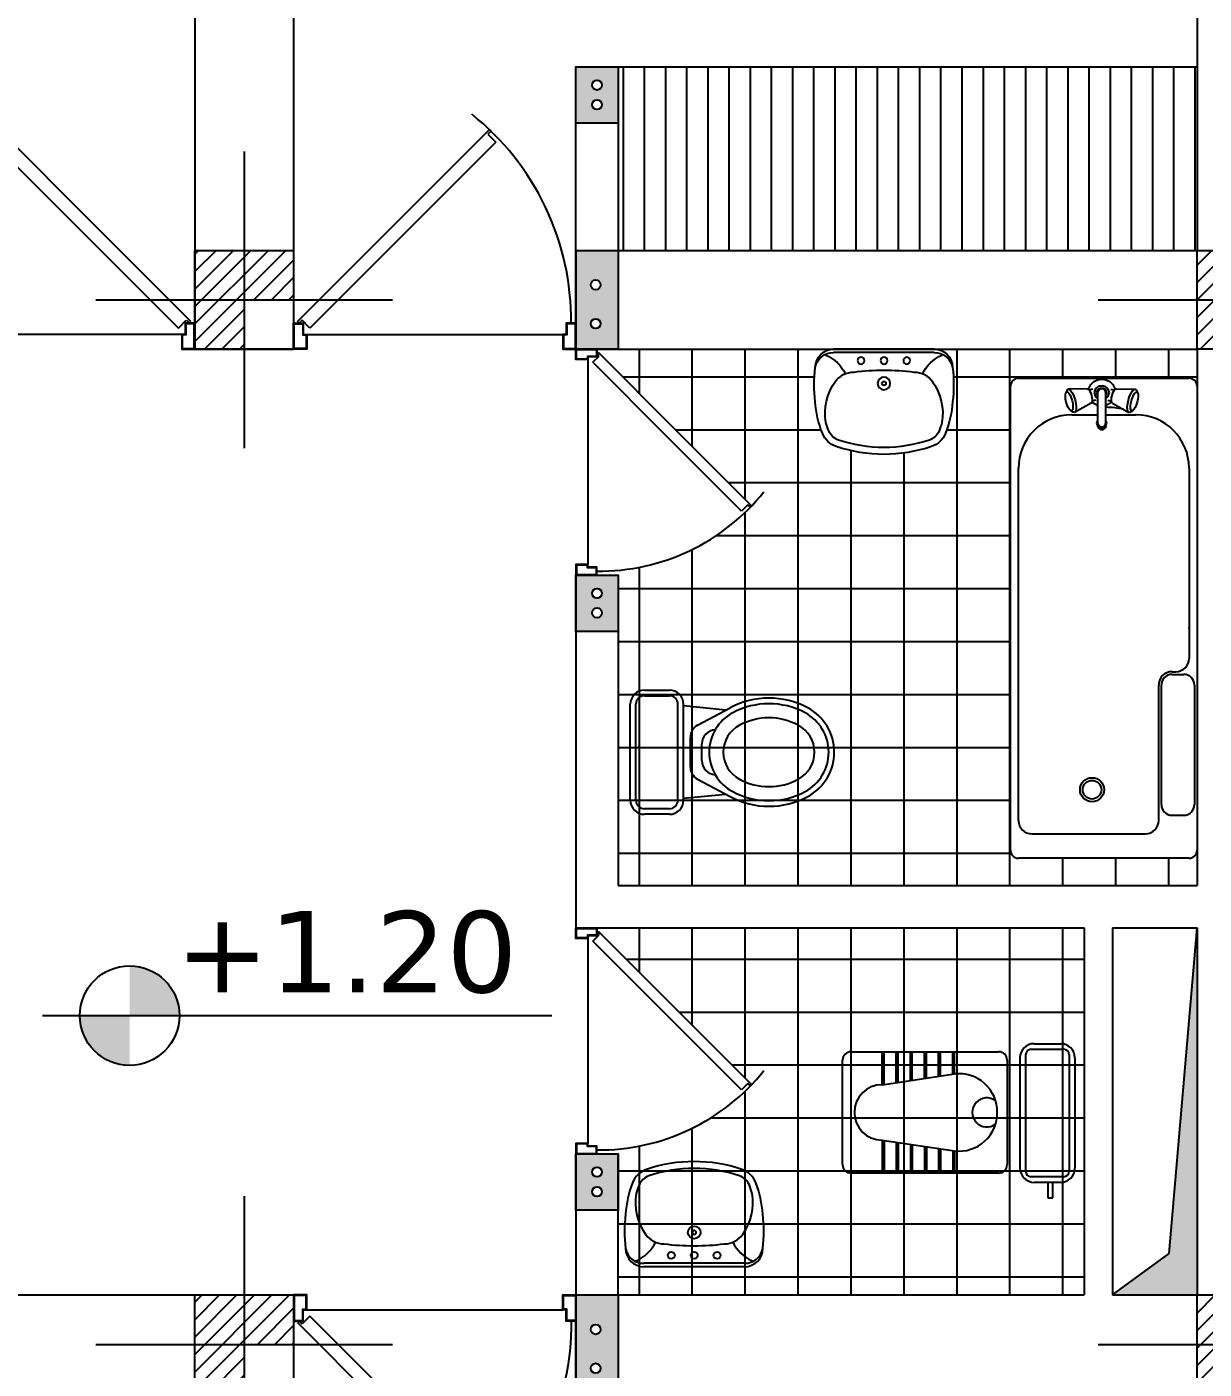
# Model space of a CAD drawing. Header units: inches. Extents: x -1482 to -895, y -39 to 122.
# Drawn here: x -1193.919 to -1189.75, y 69.985 to 74.74 of the extents above; entities that cross this region are included whole.
import ezdxf
from ezdxf.enums import TextEntityAlignment as Align

# ---------------------------------------------------------------- set-up
doc = ezdxf.new("R2010")
doc.units = ezdxf.units.IN
doc.header["$MEASUREMENT"] = 0
for name, color, linetype in [('axe', 150, 'Continuous'), ('fur', 22, 'Continuous'), ('GRADIANT', 251, 'Continuous')]:
    doc.layers.add(name, color=color, linetype=linetype)
doc.styles.get("Standard").update_dxf_attribs({"font": 'verdana.TTF'})

# ---------------------------------------------------------------- blocks, each defined once
blk = doc.blocks.new('DR10045K')
at = {"layer": 'fur', "color": 227}
blk.add_line((-0.0481, -0.0545), (-0.9919, -0.0545), dxfattribs=at)
at = {"layer": 'fur', "color": 227, "linetype": 'Continuous'}
for p, q in [((-0.4028, -0.4202), (-0.0603, -0.0777)), ((-0.0603, -0.0777), (-0.0314, -0.1067)), ((-0.031, -0.107), (-0.02, -0.096)), ((-0.02, -0.096), (-0.0143, -0.1017)), ((-0.0143, -0.1017), (-0.3678, -0.4552)), ((-0.7454, -0.7628), (-0.4028, -0.4202)), ((-0.3678, -0.4552), (-0.7214, -0.8088)), ((-0.716, -0.7921), (-0.7454, -0.7628)), ((-0.7271, -0.8031), (-0.716, -0.7921)), ((-0.7214, -0.8088), (-0.7271, -0.8031))]:
    blk.add_line(p, q, dxfattribs=at)
for points in [[(-0.9919, -0.0545), (-0.9919, 0), (-1.04, 0), (-1.04, -0.096), (-1.0044, -0.096), (-1.0044, -0.0545)], [(-0.0481, -0.0545), (-0.0481, 0), (0, 0), (0, -0.096), (-0.0356, -0.096), (-0.0356, -0.0545)], [(-0.9939, -0.0525), (-0.9939, -0.002), (-1.038, -0.002), (-1.038, -0.094), (-1.0064, -0.094), (-1.0064, -0.0525)], [(-0.0461, -0.0525), (-0.0461, -0.002), (-0.002, -0.002), (-0.002, -0.094), (-0.0336, -0.094), (-0.0336, -0.0525)]]:
    blk.add_lwpolyline(points, close=True, dxfattribs=at)
at = {"layer": 'fur', "color": 227}
blk.add_arc((-0.0497, -0.1055), 0.9725, 179.4389, 231.4144, dxfattribs=at)
blk = doc.blocks.new('A$C78557366')
at = {"layer": 'GRADIANT', "ltscale": 0.3}
h = blk.add_hatch(dxfattribs=at)
h.set_pattern_fill('ANSI31', color=256, scale=0.2)
h.paths.add_polyline_path([(-0.1, 0), (0, 0), (0, 0.1), (-0.1, 0.1)], flags=16)
h.paths.add_polyline_path([(0.1, 0), (0.1, 0.1), (-0.1, 0.1), (-0.1, 0)], flags=17)
h.paths.add_polyline_path([(0, -0.1), (0.1, -0.1), (0.1, 0.1), (0, 0.1)])
h.paths.add_polyline_path([(0.1, -0.1), (0.1, 0.1), (-0.1, 0.1), (-0.1, -0.1)])
at = {"layer": 'axe', "ltscale": 0.3}
for p, q in [((0, 0.3), (0, -0.3)), ((-0.3, 0), (0.3, 0))]:
    blk.add_line(p, q, dxfattribs=at)
blk.add_lwpolyline([(0.1, 0.1), (-0.1, 0.1), (-0.1, -0.1), (0.1, -0.1)], close=True, dxfattribs=at)
blk = doc.blocks.new('A$C3F8B090B')
h = blk.add_hatch(color=1)
h.paths.add_polyline_path([(0, 0), (0.15, 0), (0.15, 0.35), (0, 0.35)])
h.paths.add_polyline_path([(0.0977, 0.122, -1), (0.063, 0.122, -1)], flags=16)
h.paths.add_polyline_path([(0.0977, 0.2594, -1), (0.063, 0.2594, -1)], flags=16)
at = {"color": 1}
blk.add_lwpolyline([(0.15, 0.35), (0.15, 0), (0, 0), (0, 0.35)], close=True, dxfattribs=at)
for centre in [(0.0803, 0.2594), (0.0803, 0.122)]:
    blk.add_circle(centre, 0.0174, dxfattribs=at)
blk = doc.blocks.new('A$C14EE399E')
h = blk.add_hatch(color=1)
h.dxf.hatch_style = 1
h.paths.add_polyline_path([(0, 0.15), (0, 0), (0.2, 0), (0.2, 0.15)])
h.paths.add_polyline_path([(0.0836, 0.0753, -1), (0.0489, 0.0753, -1)], flags=16)
h.paths.add_polyline_path([(0.1527, 0.0753, -1), (0.118, 0.0753, -1)], flags=16)
at = {"color": 1}
blk.add_lwpolyline([(0, 0.15), (0.2, 0.15), (0.2, 0), (0, 0)], close=True, dxfattribs=at)
for centre in [(0.0662, 0.0753), (0.1353, 0.0753)]:
    blk.add_circle(centre, 0.0174, dxfattribs=at)
blk = doc.blocks.new('Wash1')
for p, q in [((-0.22, 0), (0.22, 0)), ((-0.22, -0.015), (0.22, -0.015))]:
    blk.add_line(p, q)
for centre, radius in [((-0.1, -0.05), 0.015), ((0, -0.05), 0.015), ((0.1, -0.05), 0.015), ((0, -0.15), 0.0277)]:
    blk.add_circle(centre, radius)
for centre, radius, start, end in [((-0.22, -0.08), 0.08, 90, 180), ((-0.2219, -0.0944), 0.0794, 88.62655, 169.56117), ((-0.319, -0.1782), 0.1657, 24.63856, 67.1002), ((0.319, -0.1782), 0.1657, 112.8998, 155.36144), ((0.22, -0.08), 0.08, 0, 90), ((0.2219, -0.0944), 0.0794, 10.43883, 91.37345), ((0.2737, -0.155), 0.5786, 172.55165, 187.44835), ((-0.1315, -0.2), 0.1, 90, 144.79671), ((0, -1.1605), 1.0686, 82.93363, 97.06637), ((0.1315, -0.2), 0.1, 35.20329, 90), ((-0.2737, -0.155), 0.5786, 352.55165, 7.44835), ((-0.017, -0.2807), 0.24, 144.79671, 189.41479), ((0, -0.15), 0.00875, 0, 180), ((0, -0.15), 0.00875, 180, 0), ((0, -0.15), 0.00875, 180, 0), ((0.017, -0.2807), 0.24, 350.58521, 35.20329), ((0.1562, -0.2002), 0.4572, 183.73593, 201.48215), ((-0.1562, -0.2002), 0.4572, 338.51785, 356.26407), ((0.1562, -0.2002), 0.4272, 196.2839, 201.48215), ((0.1562, -0.2002), 0.4272, 196.2839, 201.48215), ((-0.1562, -0.2002), 0.4272, 338.51785, 343.7161), ((-0.1562, -0.2002), 0.4272, 338.51785, 343.7161), ((-0.1762, -0.331), 0.1, 201.48215, 251.31992), ((-0.1762, -0.331), 0.07, 201.48215, 251.31992), ((0, 0.19), 0.62, 251.31992, 288.68008), ((0.1762, -0.331), 0.07, 288.68008, 338.51785), ((0.1762, -0.331), 0.1, 288.68008, 338.51785), ((0, 0.19), 0.65, 251.31992, 288.68008)]:
    blk.add_arc(centre, radius, start, end)
blk = doc.blocks.new('VAN2')
at = {"layer": 'fur'}
for p, q in [((0, -0.32), (0, 0.32)), ((0.03, 0.35), (1.77, 0.35)), ((0.1417, 0.32), (1.4633, 0.32)), ((1.8, 0.32), (1.8, -0.32)), ((0.0917, 0.27), (0.0917, -0.156)), ((1.6633, 0.12), (1.6633, 0.023)), ((1.6633, -0.0079), (1.6633, -0.12)), ((0.1417, -0.206), (0.6497, -0.206)), ((0.2013, -0.216), (0.6497, -0.216)), ((0.1613, -0.256), (0.1613, -0.3)), ((0.6897, -0.256), (0.6897, -0.3)), ((0.6997, -0.256), (0.6997, -0.27)), ((1.77, -0.35), (0.03, -0.35)), ((0.6497, -0.34), (0.2013, -0.34)), ((1.4633, -0.32), (0.7497, -0.32))]:
    blk.add_line(p, q, dxfattribs=at)
at = {"layer": 'fur', "linetype": 'ByBlock'}
for p, q in [((1.6718, 0.1095), (1.6729, 0.1143)), ((1.6751, 0.1059), (1.6718, 0.1095)), ((1.7074, 0.0473), (1.6718, 0.1095)), ((1.6729, 0.1143), (1.6792, 0.1241)), ((1.6824, 0.1038), (1.6751, 0.1059)), ((1.6784, 0.1203), (1.6792, 0.1241)), ((1.681, 0.1174), (1.6784, 0.1203)), ((1.6792, 0.1241), (1.6834, 0.1285)), ((1.6868, 0.1157), (1.681, 0.1174)), ((1.6929, 0.1034), (1.6824, 0.1038)), ((1.6834, 0.1285), (1.6905, 0.133)), ((1.6953, 0.1154), (1.6868, 0.1157)), ((1.6905, 0.133), (1.6999, 0.1371)), ((1.7057, 0.1048), (1.6929, 0.1034)), ((1.7055, 0.1164), (1.6953, 0.1154)), ((1.6999, 0.1371), (1.7107, 0.1406)), ((1.7165, 0.1188), (1.7055, 0.1164)), ((1.7195, 0.1077), (1.7057, 0.1048)), ((1.7107, 0.1406), (1.7217, 0.1429)), ((1.7272, 0.1223), (1.7165, 0.1188)), ((1.7329, 0.112), (1.7195, 0.1077)), ((1.7217, 0.1429), (1.7319, 0.144)), ((1.7366, 0.1264), (1.7272, 0.1223)), ((1.7319, 0.144), (1.7403, 0.1437)), ((1.7446, 0.1173), (1.7329, 0.112)), ((1.7438, 0.1309), (1.7366, 0.1264)), ((1.7403, 0.1437), (1.7461, 0.142)), ((1.7479, 0.1353), (1.7438, 0.1309)), ((1.7535, 0.1229), (1.7446, 0.1173)), ((1.7461, 0.142), (1.7488, 0.1391)), ((1.7565, 0.1367), (1.7461, 0.142)), ((1.7488, 0.1391), (1.7479, 0.1353)), ((1.7588, 0.1283), (1.7535, 0.1229)), ((1.7565, 0.1367), (1.7598, 0.1331)), ((1.7598, 0.1331), (1.7588, 0.1283)), ((1.7601, 0.0615), (1.7598, 0.1331)), ((1.751, 0.0519), (1.744, 0.0488)), ((1.7564, 0.0553), (1.751, 0.0519)), ((1.7598, 0.0415), (1.7562, 0.0552)), ((1.7595, 0.0586), (1.7564, 0.0553)), ((1.7577, 0.0567), (1.7621, 0.056)), ((1.7601, 0.0615), (1.7595, 0.0586)), ((1.7621, 0.056), (1.7763, 0.0488)), ((1.6132, 0.0201), (1.608, 0.0124)), ((1.608, 0.0124), (1.608, 0.0028)), ((1.608, 0.0028), (1.6132, -0.005)), ((1.6213, 0.023), (1.6132, 0.0201)), ((1.6213, 0.023), (1.6148, 0.0135)), ((1.6148, 0.0135), (1.6148, 0.0017)), ((1.6148, 0.0017), (1.6213, -0.0079)), ((1.6317, 0.0267), (1.6213, 0.023)), ((1.6422, 0.0231), (1.6317, 0.0267)), ((1.6977, 0.023), (1.6978, 0.0233)), ((1.6978, 0.0233), (1.705, 0.0375)), ((1.705, 0.0375), (1.7119, 0.0444)), ((1.7093, 0.0451), (1.7074, 0.0473)), ((1.7137, 0.0439), (1.7093, 0.0451)), ((1.72, 0.0436), (1.7137, 0.0439)), ((1.7176, 0.0303), (1.7139, 0.0439)), ((1.7277, 0.0444), (1.72, 0.0436)), ((1.7254, 0.023), (1.7302, 0.0296)), ((1.7359, 0.0462), (1.7277, 0.0444)), ((1.7302, 0.0296), (1.7463, 0.0349)), ((1.744, 0.0488), (1.7359, 0.0462)), ((1.7379, 0.023), (1.7463, 0.0257)), ((1.7463, 0.0349), (1.7624, 0.0296)), ((1.7463, 0.0257), (1.757, 0.0223)), ((1.757, 0.0223), (1.7636, 0.0132)), ((1.7636, 0.0019), (1.757, -0.0072)), ((1.7624, 0.0296), (1.7723, 0.016)), ((1.7636, 0.0132), (1.7636, 0.0019)), ((1.7723, 0.016), (1.7723, -0.0009)), ((1.7763, 0.0488), (1.7876, 0.0375)), ((1.7876, 0.0375), (1.7948, 0.0233)), ((1.7948, 0.0233), (1.7973, 0.0075)), ((1.7973, 0.0075), (1.7948, -0.0082)), ((1.6213, -0.0079), (1.6132, -0.005)), ((1.6213, -0.0079), (1.6317, -0.0116)), ((1.6317, -0.0116), (1.6422, -0.0079)), ((1.7073, -0.0322), (1.6718, -0.0945)), ((1.6978, -0.0082), (1.6977, -0.0079)), ((1.705, -0.0224), (1.6978, -0.0082)), ((1.7119, -0.0293), (1.705, -0.0224)), ((1.7073, -0.0322), (1.7093, -0.0301)), ((1.7093, -0.0301), (1.7137, -0.0288)), ((1.7137, -0.0288), (1.72, -0.0286)), ((1.7176, -0.0152), (1.7139, -0.0288)), ((1.72, -0.0286), (1.7277, -0.0294)), ((1.7302, -0.0146), (1.7254, -0.0079)), ((1.7277, -0.0294), (1.7359, -0.0312)), ((1.7463, -0.0198), (1.7302, -0.0146)), ((1.7359, -0.0312), (1.744, -0.0337)), ((1.7463, -0.0107), (1.7379, -0.0079)), ((1.744, -0.0337), (1.751, -0.0369)), ((1.757, -0.0072), (1.7463, -0.0107)), ((1.7624, -0.0146), (1.7463, -0.0198)), ((1.751, -0.0369), (1.7564, -0.0402)), ((1.7598, -0.0265), (1.7562, -0.0401)), ((1.7564, -0.0402), (1.7595, -0.0435)), ((1.7621, -0.041), (1.7577, -0.0417)), ((1.7595, -0.0435), (1.7601, -0.0464)), ((1.7601, -0.0464), (1.7598, -0.118)), ((1.7763, -0.0337), (1.7621, -0.041)), ((1.7723, -0.0009), (1.7624, -0.0146)), ((1.7876, -0.0225), (1.7763, -0.0337)), ((1.7948, -0.0082), (1.7876, -0.0225)), ((1.6718, -0.0945), (1.6751, -0.0908)), ((1.6728, -0.0992), (1.6718, -0.0945)), ((1.6728, -0.0992), (1.6792, -0.109)), ((1.6751, -0.0908), (1.6824, -0.0887)), ((1.681, -0.1023), (1.6868, -0.1006)), ((1.6824, -0.0887), (1.6929, -0.0883)), ((1.6868, -0.1006), (1.6952, -0.1003)), ((1.6929, -0.0883), (1.7057, -0.0897)), ((1.6952, -0.1003), (1.7055, -0.1014)), ((1.7057, -0.0897), (1.7194, -0.0927)), ((1.7194, -0.0927), (1.7329, -0.097)), ((1.7329, -0.097), (1.7446, -0.1022)), ((1.6784, -0.1052), (1.681, -0.1023)), ((1.6792, -0.109), (1.6784, -0.1052)), ((1.6834, -0.1134), (1.6792, -0.109)), ((1.6905, -0.1179), (1.6834, -0.1134)), ((1.6999, -0.122), (1.6905, -0.1179)), ((1.7106, -0.1255), (1.6999, -0.122)), ((1.7055, -0.1014), (1.7165, -0.1037)), ((1.7217, -0.1279), (1.7106, -0.1255)), ((1.7165, -0.1037), (1.7272, -0.1072)), ((1.7319, -0.129), (1.7217, -0.1279)), ((1.7272, -0.1072), (1.7366, -0.1114)), ((1.7403, -0.1286), (1.7319, -0.129)), ((1.7366, -0.1114), (1.7437, -0.1159)), ((1.7461, -0.127), (1.7403, -0.1286)), ((1.7437, -0.1159), (1.7479, -0.1202)), ((1.7446, -0.1022), (1.7535, -0.1078)), ((1.7565, -0.1217), (1.7461, -0.127)), ((1.7487, -0.1241), (1.7461, -0.127)), ((1.7479, -0.1202), (1.7487, -0.1241)), ((1.7535, -0.1078), (1.7588, -0.1133)), ((1.7598, -0.118), (1.7565, -0.1217)), ((1.7588, -0.1133), (1.7598, -0.118))]:
    blk.add_line(p, q, dxfattribs=at)
blk.add_lwpolyline([(1.7463, -0.0079), (1.7554, -0.005), (1.761, 0.0027), (1.761, 0.0123), (1.7554, 0.0201), (1.7463, 0.023), (1.6317, 0.0231), (1.6233, 0.0201), (1.6181, 0.0124), (1.6181, 0.0028), (1.6233, -0.005), (1.6317, -0.0079)], close=True, dxfattribs=at)
at = {"layer": 'fur'}
for radius in [0.045, 0.035]:
    blk.add_circle((0.2572, 0.044), radius, dxfattribs=at)
for centre, radius, start, end in [((0.03, 0.32), 0.03, 90, 180), ((0.1417, 0.27), 0.05, 90, 180), ((1.4633, 0.12), 0.2, 360, 90), ((1.77, 0.32), 0.03, 0, 90), ((1.3355, 0), 0.356, 348.0743, 358.7223), ((1.4633, -0.12), 0.2, 270, 360), ((0.1417, -0.156), 0.05, 180, 270), ((0.2013, -0.256), 0.04, 90, 180), ((0.6497, -0.256), 0.05, 0, 90), ((0.6497, -0.256), 0.04, 0, 90), ((0.2013, -0.3), 0.04, 180, 270), ((0.6497, -0.3), 0.04, 270, 0), ((0.7497, -0.27), 0.05, 180, 270), ((0.03, -0.32), 0.03, 180, 270), ((0.8651, -0.29), 0.03, 261.266, 270), ((1.77, -0.32), 0.03, 270, 0)]:
    blk.add_arc(centre, radius, start, end, dxfattribs=at)
blk = doc.blocks.new('Farangi1')
for p, q in [((-0.17, 0), (0.17, 0)), ((-0.17, -0.02), (0.17, -0.02)), ((-0.22, -0.1385), (-0.22, -0.05)), ((-0.2, -0.1385), (-0.2, -0.05)), ((0.2, -0.05), (0.2, -0.1385)), ((0.22, -0.05), (0.22, -0.1385)), ((-0.17, -0.1685), (0.17, -0.1685)), ((-0.17, -0.1885), (0.17, -0.1885)), ((-0.1493, -0.3388), (-0.1643, -0.1885)), ((0.1493, -0.3388), (0.1643, -0.1885)), ((-0.0529, -0.2128), (0.0529, -0.2128)), ((-0.0956, -0.2384), (-0.1573, -0.3538)), ((-0.0298, -0.2536), (0.0298, -0.2536)), ((0.0956, -0.2384), (0.1573, -0.3538))]:
    blk.add_line(p, q)
for centre, radius, start, end in [((-0.17, -0.05), 0.05, 90, 180), ((0.17, -0.05), 0.05, 0, 90), ((-0.17, -0.05), 0.03, 90, 180), ((0.17, -0.05), 0.03, 0, 90), ((-0.17, -0.1385), 0.05, 180, 270), ((-0.17, -0.1385), 0.03, 180, 270), ((0.17, -0.1385), 0.03, 270, 0), ((0.17, -0.1385), 0.05, 270, 0), ((-0.0529, -0.2612), 0.0484, 90, 151.8712), ((0.0529, -0.2612), 0.0484, 28.1288, 90), ((0, -0.4378), 0.1584, 28.1288, 151.8712), ((-0.0298, -0.3036), 0.05, 90, 177.0227), ((0.0298, -0.3036), 0.05, 2.9773, 90), ((0, -0.4378), 0.1084, 28.1288, 151.8712), ((0.0996, -0.4911), 0.2913, 151.8712, 208.1288), ((0.0996, -0.4911), 0.2713, 151.8712, 208.1288), ((-0.0996, -0.4911), 0.2713, 331.8712, 28.1288), ((-0.0996, -0.4911), 0.2913, 331.8712, 28.1288), ((0.0996, -0.4911), 0.2213, 151.8712, 208.1288), ((-0.0996, -0.4911), 0.2213, 331.8712, 28.1288), ((0, -0.5443), 0.1084, 208.1288, 331.8712), ((0, -0.5443), 0.1784, 208.1288, 331.8712), ((0, -0.5443), 0.1584, 208.1288, 331.8712)]:
    blk.add_arc(centre, radius, start, end)
blk = doc.blocks.new('qtrqr')
at = {"layer": 'fur'}
for p, q in [((761.2514, -269.4257), (761.7742, -269.4257)), ((761.3613, -269.5426), (761.3613, -269.4257)), ((761.368, -269.5416), (761.368, -269.4257)), ((761.4113, -269.5352), (761.4113, -269.4257)), ((761.418, -269.5342), (761.418, -269.4257)), ((761.4613, -269.5278), (761.4613, -269.4257)), ((761.468, -269.5268), (761.468, -269.4257)), ((761.5113, -269.5204), (761.5113, -269.4257)), ((761.518, -269.5194), (761.518, -269.4257)), ((761.5613, -269.513), (761.5613, -269.4257)), ((761.568, -269.512), (761.568, -269.4257)), ((761.6113, -269.5056), (761.6113, -269.4257)), ((761.618, -269.5046), (761.618, -269.4257)), ((761.8896, -269.4173), (762.004, -269.4173)), ((761.8996, -269.3973), (761.994, -269.3973)), ((761.2214, -269.8257), (761.2214, -269.4557)), ((761.8042, -269.4557), (761.8042, -269.8257)), ((761.8496, -269.4473), (761.8496, -269.8384)), ((761.8696, -269.4373), (761.8696, -269.8484)), ((762.024, -269.4373), (762.024, -269.8484)), ((762.044, -269.4473), (762.044, -269.8384)), ((761.3613, -269.5426), (761.618, -269.5046)), ((761.3613, -269.7389), (761.618, -269.7769)), ((761.3613, -269.7389), (761.3613, -269.8557)), ((761.368, -269.7399), (761.368, -269.8557)), ((761.4113, -269.7463), (761.4113, -269.8557)), ((761.418, -269.7473), (761.418, -269.8557)), ((761.4613, -269.7537), (761.4613, -269.8557)), ((761.468, -269.7547), (761.468, -269.8557)), ((761.5113, -269.7611), (761.5113, -269.8557)), ((761.518, -269.7621), (761.518, -269.8557)), ((761.5613, -269.7685), (761.5613, -269.8557)), ((761.568, -269.7695), (761.568, -269.8557)), ((761.6113, -269.7759), (761.6113, -269.8557)), ((761.618, -269.7769), (761.618, -269.8557)), ((761.7742, -269.8557), (761.2514, -269.8557)), ((762.004, -269.8684), (761.8896, -269.8684)), ((761.994, -269.8884), (761.8996, -269.8884)), ((761.9478, -269.8884), (761.9478, -269.9433)), ((761.9656, -269.9433), (761.9656, -269.8884)), ((761.9478, -269.9433), (761.9656, -269.9433))]:
    blk.add_line(p, q, dxfattribs=at)
for centre, radius, start, end in [((761.2514, -269.4557), 0.03, 90.0001, 180.0001), ((761.7742, -269.4557), 0.03, 0.0001, 90.0001), ((761.8996, -269.4473), 0.05, 90.0001, 180.0001), ((761.8896, -269.4373), 0.02, 90.0001, 180.0001), ((761.994, -269.4473), 0.05, 0.0001, 90.0001), ((762.004, -269.4373), 0.02, 0.0001, 90.0001), ((761.6337, -269.639), 0.1354, 359.279, 96.6294), ((761.3613, -269.6407), 0.0982, 90.0001, 270.0001), ((761.732, -269.6407), 0.0514, 52.5369, 307.4633), ((761.6337, -269.6425), 0.1354, 263.3708, 0.7211), ((761.2514, -269.8257), 0.03, 180.0001, 270.0001), ((761.7742, -269.8257), 0.03, 270.0001, 0.0001), ((761.8996, -269.8384), 0.05, 180.0001, 270.0001), ((761.8896, -269.8484), 0.02, 180.0001, 270.0001), ((761.994, -269.8384), 0.05, 270.0001, 0.0001), ((762.004, -269.8484), 0.02, 270.0001, 0.0001)]:
    blk.add_arc(centre, radius, start, end, dxfattribs=at)

msp = doc.modelspace()

# ---------------------------------------------------------------- hatches: boundary and pattern name
at = {"ltscale": 0.3}
msp.add_hatch(color=256, dxfattribs=at).paths.add_polyline_path([(-1189.7745, 71.5479), (-1189.873, 70.3951), (-1190.0745, 70.2479), (-1189.7745, 70.2479)])
at = {"layer": 'fur', "linetype": 'Continuous'}
h = msp.add_hatch(dxfattribs=at)
h.set_pattern_fill('ANSI31', color=136, scale=0.6, angle=45, style=0)
h.set_pattern_definition([(90, (-112.18161, 0), (-0.075, 1e-17), [])])
h.paths.add_polyline_path([(-1189.7745, 73.9479), (-1189.7745, 74.5979), (-1191.8245, 74.5979), (-1191.8247, 73.9479), (-1191.8245, 73.9479), (-1191.8245, 73.9479)])
at = {"layer": 'fur', "linetype": 'Continuous', "true_color": 0x474747}
h = msp.add_hatch(dxfattribs=at)
h.set_pattern_fill('ANSI37,_O', color=49, scale=1.5, angle=315)
h.set_pattern_definition([(0, (0, 0), (6e-17, 0.1875), []), (90, (0, 0), (-0.1875, 6e-17), [])])
h.paths.add_polyline_path([(-1190.4356, 73.4664, -0.414214), (-1190.4073, 73.4947), (-1189.8028, 73.4947, -0.414214), (-1189.7745, 73.4664), (-1189.7745, 73.5979), (-1190.7055, 73.5979, -0.414214), (-1190.6407, 73.5331, -0.065091), (-1190.6407, 73.4116, -0.077588), (-1190.6656, 73.3001, -0.220952), (-1190.7151, 73.253, -0.164474), (-1191.0523, 73.253, -0.220952), (-1191.1018, 73.3001, -0.077588), (-1191.1267, 73.4116, -0.065091), (-1191.1267, 73.5331, -0.414214), (-1191.0619, 73.5979), (-1191.9006, 73.5979), (-1191.9006, 73.5825), (-1191.8962, 73.5869), (-1191.6242, 73.3149), (-1191.3523, 73.0429, -0.207434), (-1191.9007, 72.8116), (-1191.9007, 72.7979), (-1191.8245, 72.7979), (-1191.8245, 72.7979), (-1191.8245, 71.6979), (-1189.7745, 71.6979), (-1189.7745, 71.8231, -0.414214), (-1189.8028, 71.7947), (-1190.4073, 71.7947, -0.414214), (-1190.4356, 71.8231)])
h.paths.add_polyline_path([(-1191.9007, 71.5479), (-1191.9007, 71.5325), (-1191.8963, 71.5369), (-1191.6243, 71.2649), (-1191.3523, 70.993, -0.207434), (-1191.9007, 70.7616), (-1191.9007, 70.7479), (-1191.8245, 70.7479), (-1191.8245, 70.7479), (-1191.8245, 70.2479), (-1190.1745, 70.2479), (-1190.1745, 71.5479)])
h.paths.add_polyline_path([(-1190.6385, 69.2393), (-1189.7745, 69.2393), (-1189.7745, 69.8979), (-1191.8099, 69.8979), (-1191.8099, 69.8845), (-1191.8061, 69.8883), (-1191.5681, 69.6503), (-1191.3301, 69.4123, -0.207434), (-1191.8099, 69.2099), (-1191.8099, 69.1979), (-1191.7245, 69.1979), (-1191.7232, 69.1979), (-1191.7232, 68.9979), (-1191.7245, 68.9979), (-1191.7245, 68.3479), (-1189.7745, 68.3479), (-1189.7745, 68.3753), (-1190.6385, 68.3753)])
h.paths.add_polyline_path([(-1190.8766, 69.5735, -0.077588), (-1190.9016, 69.685, -0.065091), (-1190.9016, 69.8065, -0.414214), (-1190.8368, 69.8713), (-1190.4804, 69.8713, -0.414214), (-1190.4156, 69.8065, -0.065091), (-1190.4156, 69.685, -0.077588), (-1190.4405, 69.5735, -0.220952), (-1190.4899, 69.5264, -0.164474), (-1190.8272, 69.5264, -0.220952)], flags=16)
h.paths.add_polyline_path([(-1190.8194, 69.5494, -0.220952), (-1190.854, 69.5824, -0.022686), (-1190.8642, 69.6121, -0.197181), (-1190.8312, 69.756, -0.143289), (-1190.7956, 69.7843, 0.191261), (-1190.868, 69.8519, -0.126586), (-1190.8368, 69.8591), (-1190.4804, 69.8591, -0.126584), (-1190.4491, 69.8519, 0.191261), (-1190.5215, 69.7843, -0.143289), (-1190.4859, 69.756, -0.197181), (-1190.453, 69.6121, -0.022686), (-1190.4631, 69.5824, -0.220952), (-1190.4977, 69.5494, -0.164474)], flags=0)
h.paths.add_polyline_path([(-1191.087, 68.8198, -0.599332), (-1191.087, 68.5052, -0.250522), (-1191.3616, 68.5052), (-1191.3765, 68.5132), (-1191.5268, 68.4982), (-1191.5268, 68.4925, -0.414214), (-1191.5768, 68.4425), (-1191.6653, 68.4425, -0.414214), (-1191.7153, 68.4925), (-1191.7153, 68.8325, -0.414214), (-1191.6653, 68.8825), (-1191.5768, 68.8825, -0.414214), (-1191.5268, 68.8325), (-1191.5268, 68.8269), (-1191.3765, 68.8119), (-1191.3616, 68.8198, -0.250522)], flags=16)
h.paths.add_polyline_path([(-1191.0964, 68.8022, -0.599332), (-1191.0964, 68.5229, -0.250522), (-1191.3522, 68.5229, -0.138869), (-1191.4143, 68.5828, -0.399074), (-1191.4617, 68.6327), (-1191.4617, 68.6924, -0.399074), (-1191.4143, 68.7423, -0.138869), (-1191.3522, 68.8022, -0.250522)], flags=0)
h.paths.add_polyline_path([(-1191.12, 68.7581, -0.599332), (-1191.12, 68.567, -0.250522), (-1191.3286, 68.567, -0.599332), (-1191.3286, 68.7581, -0.250522)], flags=0)
h.paths.add_polyline_path([(-1190.681, 69.7498, -1), (-1190.6361, 69.7498, -1)], flags=0)
h.paths.add_polyline_path([(-1190.6657, 69.7498, 1), (-1190.6515, 69.7498, 1)], flags=0)
h.paths.add_polyline_path([(-1190.7517, 69.8308, -1), (-1190.7274, 69.8308, -1)], flags=0)
h.paths.add_polyline_path([(-1190.6707, 69.8308, -1), (-1190.6464, 69.8308, -1)], flags=0)
h.paths.add_polyline_path([(-1191.5468, 68.8325), (-1191.5468, 68.4925, -0.414214), (-1191.5768, 68.4625), (-1191.6653, 68.4625, -0.414214), (-1191.6953, 68.4925), (-1191.6953, 68.8325, -0.414214), (-1191.6653, 68.8625), (-1191.5768, 68.8625, -0.414214)], flags=0)
h.paths.add_polyline_path([(-1190.5897, 69.8308, -1), (-1190.5654, 69.8308, -1)], flags=0)
at = {"layer": 'fur'}
h = msp.add_hatch(color=156, dxfattribs=at)
edge = h.paths.add_edge_path()
edge.add_arc((-1193.5555, 71.2376), 0.1764, 0, 90)
edge.add_line((-1193.5555, 71.414), (-1193.5555, 71.2376))
edge.add_line((-1193.5555, 71.2376), (-1193.3791, 71.2376))
edge = h.paths.add_edge_path()
edge.add_arc((-1193.5555, 71.2376), 0.1764, 180, 270)
edge.add_line((-1193.5555, 71.0612), (-1193.5555, 71.2376))
edge.add_line((-1193.5555, 71.2376), (-1193.7319, 71.2376))

# ---------------------------------------------------------------- linework, layer by layer
at = {"ltscale": 0.3}
for p, q in [((-1189.7745, 80.5979), (-1189.7745, 73.9479)), ((-1193.3245, 78.5979), (-1193.3245, 73.5979)), ((-1192.9745, 78.5979), (-1192.9745, 73.5979)), ((-1191.9745, 73.9479), (-1191.9745, 74.5979)), ((-1191.9745, 74.5979), (-1191.8245, 74.5979)), ((-1191.8245, 74.5979), (-1191.8247, 73.9479)), ((-1191.9745, 73.9479), (-1191.9745, 73.5979)), ((-1191.9745, 73.9479), (-1189.7745, 73.9479)), ((-1193.3245, 73.5979), (-1192.9745, 73.5979)), ((-1191.9745, 73.5979), (-1189.7745, 73.5979)), ((-1189.7745, 73.5979), (-1189.7745, 71.6979)), ((-1191.9745, 72.7979), (-1191.9745, 71.5479)), ((-1191.9745, 72.7979), (-1191.8245, 72.7979)), ((-1191.8245, 72.7979), (-1191.8245, 71.6979)), ((-1191.8245, 71.6979), (-1189.7745, 71.6979)), ((-1191.9745, 71.5479), (-1190.1745, 71.5479)), ((-1190.1745, 71.5479), (-1190.1745, 70.2479)), ((-1190.0745, 71.5479), (-1189.7745, 71.5479)), ((-1190.0745, 71.5479), (-1190.0745, 70.2479)), ((-1189.873, 70.3951), (-1189.7745, 71.5479)), ((-1189.7745, 71.5479), (-1189.7745, 70.2479)), ((-1191.9745, 70.7479), (-1191.9745, 69.8979)), ((-1191.9745, 70.7479), (-1191.8245, 70.7479)), ((-1191.8245, 70.2479), (-1191.8245, 70.7479)), ((-1190.0745, 70.2479), (-1189.873, 70.3951)), ((-1194.4245, 70.2479), (-1192.9745, 70.2479)), ((-1192.9745, 70.2479), (-1192.9745, 69.8979)), ((-1191.8745, 70.2479), (-1190.1745, 70.2479)), ((-1190.0745, 70.2479), (-1189.7745, 70.2479))]:
    msp.add_line(p, q, dxfattribs=at)
at = {"layer": 'fur', "color": 156}
for p, q in [((-1191.9312, 74.5979), (-1189.7745, 74.5979)), ((-1193.8642, 71.2376), (-1192.0603, 71.2376))]:
    msp.add_line(p, q, dxfattribs=at)
msp.add_circle((-1193.5555, 71.2376), 0.1764, dxfattribs=at)

# ---------------------------------------------------------------- block references
at = {"rotation": 90}
for p in [(-1191.8245, 74.3979), (-1191.8245, 72.5979), (-1191.8245, 70.5479)]:
    msp.add_blockref('A$C14EE399E', p, dxfattribs=at)
at = {"xscale": 0.9999900196616685, "yscale": 0.9999900196616685, "zscale": 0.9999900196616685, "rotation": 179.9881526941475}
for p in [(-1191.8245, 73.9479), (-1191.8245, 70.2479)]:
    msp.add_blockref('A$C3F8B090B', p, dxfattribs=at)
at = {"layer": 'axe', "ltscale": 0.3, "xscale": -1.750000000001592, "yscale": 1.750000000001592, "zscale": 1.750000000001592, "rotation": 90}
for p in [(-1193.1495, 73.7729), (-1189.5995, 73.7729), (-1193.1495, 70.0729), (-1189.5995, 70.0729)]:
    msp.add_blockref('A$C78557366', p, dxfattribs=at)
at = {"layer": 'fur'}
for name, p, xscale, yscale, zscale, rotation in [('DR10045K', (-1193.3245, 73.5979), -0.9615062562670471, 0.961506256267219, 0.961506256267227, 180.001175481371), ('DR10045K', (-1192.9745, 73.5979), 0.9615062562672176, 0.9615062562672176, 0.9615062562672176, 179.998824518629), ('DR10045K', (-1191.9744, 73.5979), 0.7692559862207506, 0.7692559862207506, 0.7692559862207506, 89.99411657741538), ('VAN2', (-1190.1051, 71.7947), 0.9444444444441231, 0.9444444444441231, 0.9444444444441231, 90), ('DR10045K', (-1191.9745, 71.5479), 0.7692602813994736, 0.7692602813994736, 0.7692602813994736, 90.00000000000423), ('Wash1', (-1191.5557, 70.3479), 0.8100000000000023, 0.8100000000000023, 0.8100000000000023, 180), ('DR10045K', (-1192.9745, 70.2479), -0.9615753517458359, 0.9615753517458572, 0.9615753517458506, 359.9999999999981)]:
    msp.add_blockref(name, p, dxfattribs=dict(at, xscale=xscale, yscale=yscale, zscale=zscale, rotation=rotation))
at = {"layer": 'fur', "xscale": -0.8100000000000023, "yscale": 0.8099999999999792, "zscale": 0.8099999999999795}
msp.add_blockref('Wash1', (-1190.8837, 73.5979), dxfattribs=at)
at = {"layer": 'fur', "rotation": 90}
msp.add_blockref('Farangi1', (-1191.7821, 72.1704), dxfattribs=at)
at = {"layer": 'fur', "color": 252}
msp.add_blockref('qtrqr', (-1952.2514, 340.5353), dxfattribs=at)

# ---------------------------------------------------------------- texts
at = {"layer": 'axe', "ltscale": 100}
msp.add_text('+1.20', height=0.288, dxfattribs=at).set_placement((-1192.7872, 71.4638), align=Align.MIDDLE_CENTER)

doc.saveas('drawing.dxf')
